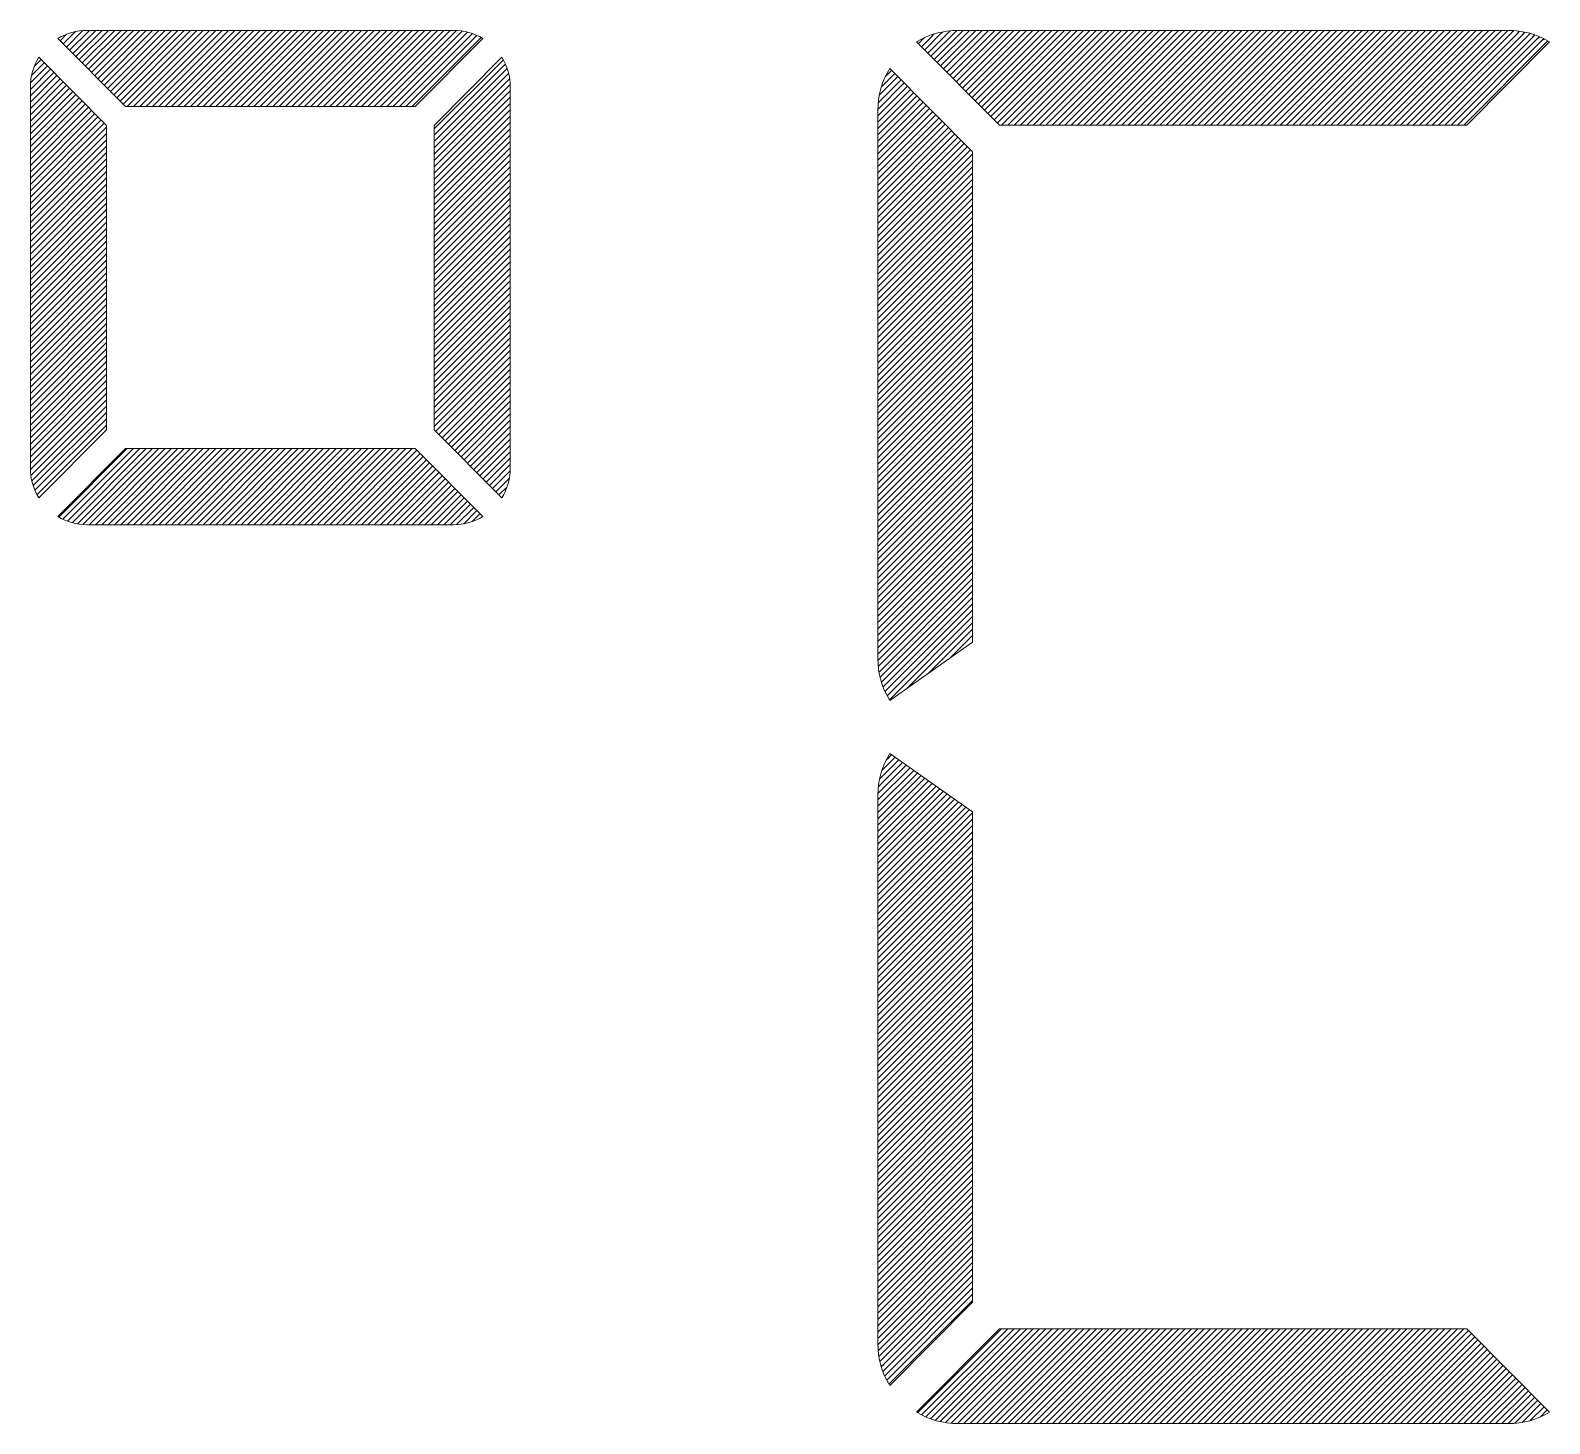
# Model space of a CAD drawing. Header units: millimetres. Extents: x 4624 to 4921, y -400 to -190.
# Drawn here: x 4747.86 to 4753.24, y -282.28 to -277.34 of the extents above; entities that cross this region are included whole.
import ezdxf

# ---------------------------------------------------------------- set-up
doc = ezdxf.new("R2010")
doc.units = ezdxf.units.MM
doc.header["$LTSCALE"] = 16.335
doc.layers.get('0').update_dxf_attribs({"linetype": 'CONTINUOUS'})
doc.layers.add('05___PRT_ALL_DTM_CSYS', color=7, linetype='CONTINUOUS')

msp = doc.modelspace()

# ---------------------------------------------------------------- hatches: boundary and pattern name
h = msp.add_hatch()
h.set_pattern_fill('ANSI31', color=256, scale=0.005)
h.set_pattern_definition([(45, (944.18925, -95.691556), (-0.01122532015, 0.01122532015), [])])
edge = h.paths.add_edge_path()
edge.add_arc((4751.1466, -280.0522), 0.2833, 148.3253, 180, ccw=False)
edge.add_line((4750.9055, -279.9035), (4751.1991, -280.11))
edge.add_line((4751.1991, -280.11), (4751.1991, -281.8481))
edge.add_line((4751.1991, -281.8481), (4750.9055, -282.1436))
edge.add_arc((4751.1466, -281.9948), 0.2833, 180, 211.6747, ccw=False)
edge.add_line((4750.8633, -281.9948), (4750.8633, -280.0522))
edge = h.paths.add_edge_path()
edge.add_line((4752.0636, -282.2781), (4753.0989, -282.2781))
edge.add_arc((4753.0989, -281.9948), 0.2833, 270, 300.993)
edge.add_line((4753.2448, -282.2377), (4752.9512, -281.9422))
edge.add_line((4752.9512, -281.9422), (4752.0636, -281.9422))
edge.add_line((4752.0636, -281.9422), (4751.2943, -281.9422))
edge.add_line((4751.2943, -281.9422), (4751.0007, -282.2377))
edge.add_arc((4751.1466, -281.9948), 0.2833, 239.007, 270)
edge.add_line((4751.1466, -282.2781), (4752.0636, -282.2781))
edge = h.paths.add_edge_path()
edge.add_arc((4751.1466, -279.5666), 0.2833, 180, 211.6747)
edge.add_line((4750.9055, -279.7154), (4751.1991, -279.5089))
edge.add_line((4751.1991, -279.5089), (4751.1991, -277.7708))
edge.add_line((4751.1991, -277.7708), (4750.9055, -277.4753))
edge.add_arc((4751.1466, -277.6241), 0.2833, 148.3253, 180)
edge.add_line((4750.8633, -277.6241), (4750.8633, -279.5666))
edge = h.paths.add_edge_path()
edge.add_line((4752.0636, -277.3407), (4753.0989, -277.3407))
edge.add_arc((4753.0989, -277.6241), 0.2833, 59.007, 90, ccw=False)
edge.add_line((4753.2448, -277.3812), (4752.9512, -277.6766))
edge.add_line((4752.9512, -277.6766), (4752.0636, -277.6766))
edge.add_line((4752.0636, -277.6766), (4751.2943, -277.6766))
edge.add_line((4751.2943, -277.6766), (4751.0007, -277.3812))
edge.add_arc((4751.1466, -277.6241), 0.2833, 90, 120.993, ccw=False)
edge.add_line((4751.1466, -277.3407), (4752.0636, -277.3407))
edge = h.paths.add_edge_path()
edge.add_line((4749.2901, -278.2166), (4749.2901, -277.6774))
edge.add_line((4749.2901, -277.6774), (4749.53, -277.4361))
edge.add_arc((4749.3591, -277.5415), 0.2008, 0, 31.6747, ccw=False)
edge.add_line((4749.5599, -277.5415), (4749.5599, -278.2166))
edge.add_line((4749.5599, -278.2166), (4749.5599, -278.8916))
edge.add_arc((4749.3591, -278.8916), 0.2008, -31.6747, 0, ccw=False)
edge.add_line((4749.53, -278.9971), (4749.2901, -278.7557))
edge.add_line((4749.2901, -278.7557), (4749.2901, -278.2166))
edge = h.paths.add_edge_path()
edge.add_line((4748.1284, -278.2166), (4748.1284, -278.7557))
edge.add_line((4748.1284, -278.7557), (4747.8885, -278.9971))
edge.add_arc((4748.0594, -278.8916), 0.2008, 180, 211.6747, ccw=False)
edge.add_line((4747.8586, -278.8916), (4747.8586, -278.2166))
edge.add_line((4747.8586, -278.2166), (4747.8586, -277.5415))
edge.add_arc((4748.0594, -277.5415), 0.2008, 148.3253, 180, ccw=False)
edge.add_line((4747.8885, -277.4361), (4748.1284, -277.6774))
edge.add_line((4748.1284, -277.6774), (4748.1284, -278.2166))
edge = h.paths.add_edge_path()
edge.add_line((4748.0594, -279.0924), (4749.3591, -279.0924))
edge.add_arc((4749.3591, -278.8916), 0.2008, 270, 300.993)
edge.add_line((4749.4625, -279.0638), (4749.2229, -278.8227))
edge.add_line((4749.2229, -278.8227), (4748.1956, -278.8227))
edge.add_line((4748.1956, -278.8227), (4747.956, -279.0638))
edge.add_arc((4748.0594, -278.8916), 0.2008, 239.007, 270)
edge = h.paths.add_edge_path()
edge.add_line((4747.956, -277.3694), (4748.1956, -277.6105))
edge.add_line((4748.1956, -277.6105), (4749.2229, -277.6105))
edge.add_line((4749.2229, -277.6105), (4749.4625, -277.3694))
edge.add_arc((4749.3591, -277.5415), 0.2008, 59.007, 90)
edge.add_line((4749.3591, -277.3407), (4748.0594, -277.3407))
edge.add_arc((4748.0594, -277.5415), 0.2008, 90, 120.993)
edge = h.paths.add_edge_path(flags=17)
edge.add_line((4747.8885, -277.4361), (4748.1284, -277.6774))

# ---------------------------------------------------------------- linework, layer by layer
at = {"lineweight": 0}
for points in [[(4748.7092, -277.3407), (4748.0594, -277.3407), (4749.3591, -277.3407, -0.136063), (4749.4625, -277.3694), (4749.2229, -277.6105), (4748.1956, -277.6105), (4747.956, -277.3694, -0.136063), (4748.0594, -277.3407)], [(4748.7092, -279.0924), (4748.0594, -279.0924), (4749.3591, -279.0924, 0.136063), (4749.4625, -279.0638), (4749.2229, -278.8227), (4748.1956, -278.8227), (4747.956, -279.0638, 0.136063), (4748.0594, -279.0924)]]:
    msp.add_lwpolyline(points, format="xyb", dxfattribs=at)
at = {"layer": '05___PRT_ALL_DTM_CSYS', "lineweight": 0}
for p, q in [((4747.956, -277.3694), (4748.1956, -277.6105)), ((4747.8885, -277.4361), (4748.1284, -277.6774))]:
    msp.add_line(p, q, dxfattribs=at)
for points in [[(4752.0636, -277.3407), (4753.0989, -277.3407, -0.136063), (4753.2448, -277.3812), (4752.9512, -277.6766), (4752.0636, -277.6766), (4751.2943, -277.6766), (4751.0007, -277.3812, -0.136063), (4751.1466, -277.3407)], [(4748.1284, -278.2166), (4748.1284, -278.7557), (4747.8885, -278.9971, -0.139094), (4747.8586, -278.8916), (4747.8586, -278.2166), (4747.8586, -277.5415, -0.139094), (4747.8885, -277.4361), (4748.1284, -277.6774)], [(4749.2901, -278.2166), (4749.2901, -277.6774), (4749.53, -277.4361, -0.139094), (4749.5599, -277.5415), (4749.5599, -278.2166), (4749.5599, -278.8916, -0.139094), (4749.53, -278.9971), (4749.2901, -278.7557)], [(4750.8633, -279.5666, 0.139094), (4750.9055, -279.7154), (4751.1991, -279.5089), (4751.1991, -277.7708), (4750.9055, -277.4753, 0.139094), (4750.8633, -277.6241)], [(4750.8633, -280.0522, -0.139094), (4750.9055, -279.9035), (4751.1991, -280.11), (4751.1991, -281.8481), (4750.9055, -282.1436, -0.139094), (4750.8633, -281.9948)], [(4752.0636, -282.2781), (4753.0989, -282.2781, 0.136063), (4753.2448, -282.2377), (4752.9512, -281.9422), (4752.0636, -281.9422), (4751.2943, -281.9422), (4751.0007, -282.2377, 0.136063), (4751.1466, -282.2781)]]:
    msp.add_lwpolyline(points, format="xyb", close=True, dxfattribs=at)

doc.saveas('drawing.dxf')
